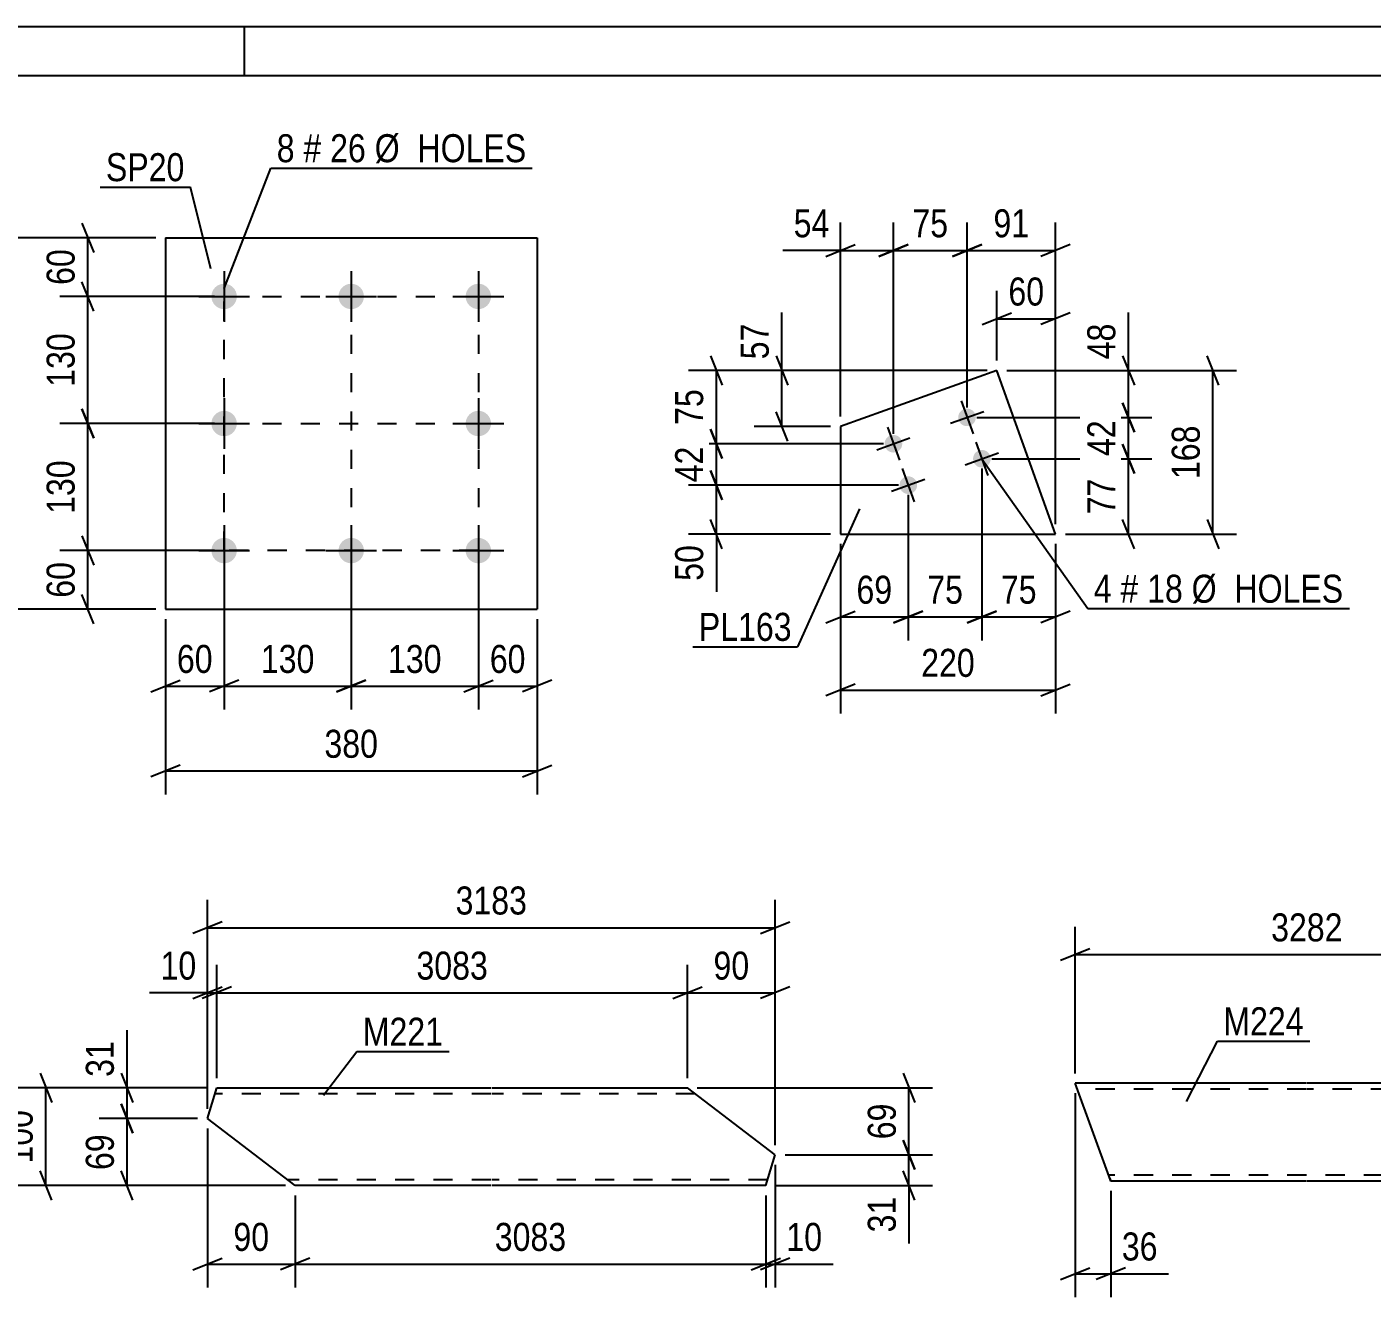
# Model space of a CAD drawing. Header units: millimetres. Extents: x 0 to 420, y 0 to 297.
# Drawn here: x 187.8 to 325.3, y 167.1 to 297 of the extents above; entities that cross this region are included whole.
import ezdxf

# ---------------------------------------------------------------- set-up
doc = ezdxf.new("R2010")
doc.units = ezdxf.units.MM
doc.linetypes.add('DXK_LINE_DOT2', pattern=[3.9198, 1.9599, -1.9599])
doc.styles.add('Arial Narrow', font='ARIALN.TTF', dxfattribs={"height": 0.2})

# ---------------------------------------------------------------- blocks, each defined once
blk = doc.blocks.new('Unknown-122570729-1133')
at = {"color": 5, "linetype": 'Continuous'}
for p, q in [((420, 297), (0, 297)), ((210, 292), (210, 297)), ((415, 292), (5, 292))]:
    blk.add_line(p, q, dxfattribs=at)
blk = doc.blocks.new('Part-122570729-15134 - 15133')
at = {"color": 2, "linetype": 'Continuous'}
for p, q in [((206.21, 185.33), (207.19, 188.48)), ((207.19, 188.48), (235.2, 188.48)), ((235.3, 188.48), (255.3, 188.48)), ((264.29, 181.62), (255.3, 188.48)), ((215.2, 178.48), (206.21, 185.33)), ((263.31, 178.48), (264.29, 181.62)), ((235.2, 178.48), (215.2, 178.48)), ((263.31, 178.48), (235.3, 178.48))]:
    blk.add_line(p, q, dxfattribs=at)
at = {"color": 7, "linetype": 'DXK_LINE_DOT2'}
for p, q in [((235.2, 187.88), (207, 187.88)), ((256.09, 187.88), (235.3, 187.88)), ((235.2, 179.08), (214.41, 179.08)), ((263.5, 179.08), (235.3, 179.08))]:
    blk.add_line(p, q, dxfattribs=at)
blk = doc.blocks.new('Part-122570729-15142 - 15141')
at = {"color": 2, "linetype": 'Continuous'}
for p, q in [((318.6, 188.94), (294.96, 188.94)), ((298.57, 179.03), (294.96, 188.94)), ((338.7, 188.94), (318.7, 188.94)), ((341.91, 180.14), (338.7, 188.94)), ((298.6, 178.94), (298.57, 179.03)), ((318.6, 178.94), (298.6, 178.94)), ((342.34, 178.94), (318.7, 178.94)), ((342.34, 178.94), (341.91, 180.14))]:
    blk.add_line(p, q, dxfattribs=at)
at = {"color": 7, "linetype": 'DXK_LINE_DOT2'}
for p, q in [((318.6, 188.34), (295.18, 188.34)), ((338.92, 188.34), (318.7, 188.34)), ((318.6, 179.54), (298.39, 179.54)), ((298.48, 179.29), (298.6, 178.94)), ((342.13, 179.54), (318.7, 179.54)), ((342.31, 179.03), (342.22, 179.29)), ((342.34, 178.94), (342.31, 179.03))]:
    blk.add_line(p, q, dxfattribs=at)
blk = doc.blocks.new('Part-122570729-11695 - 11694')
at = {"color": 2, "linetype": 'Continuous'}
for p, q in [((201.92, 275.43), (201.92, 237.43)), ((201.92, 275.43), (239.92, 275.43)), ((239.92, 275.43), (239.92, 237.43)), ((201.92, 237.43), (239.92, 237.43))]:
    blk.add_line(p, q, dxfattribs=at)
blk = doc.blocks.new('Bolt-122570729-11696 - 11694')
at = {"linetype": 'Continuous'}
for points in [[(207.92, 270.73, -1), (207.92, 268.13, -1)], [(220.92, 270.73, -1), (220.92, 268.13, -1)], [(233.92, 270.73, -1), (233.92, 268.13, -1)], [(207.92, 257.73, -1), (207.92, 255.13, -1)], [(233.92, 257.73, -1), (233.92, 255.13, -1)], [(207.92, 244.73, -1), (207.92, 242.13, -1)], [(220.92, 244.73, -1), (220.92, 242.13, -1)], [(233.92, 244.73, -1), (233.92, 242.13, -1)]]:
    blk.add_hatch(color=1, dxfattribs=at).paths.add_polyline_path(points)
at = {"color": 1, "linetype": 'Continuous'}
for p, q in [((207.92, 272.03), (207.92, 266.83)), ((220.92, 272.03), (220.92, 266.83)), ((233.92, 272.03), (233.92, 266.83)), ((205.32, 269.43), (210.52, 269.43)), ((218.32, 269.43), (223.52, 269.43)), ((231.32, 269.43), (236.52, 269.43)), ((207.92, 259.03), (207.92, 253.83)), ((233.92, 259.03), (233.92, 253.83)), ((205.32, 256.43), (210.52, 256.43)), ((231.32, 256.43), (236.52, 256.43)), ((207.92, 246.03), (207.92, 240.83)), ((220.92, 246.03), (220.92, 240.83)), ((233.92, 246.03), (233.92, 240.83)), ((205.32, 243.43), (210.52, 243.43)), ((218.32, 243.43), (223.52, 243.43)), ((231.32, 243.43), (236.52, 243.43))]:
    blk.add_line(p, q, dxfattribs=at)
blk = doc.blocks.new('Part-122570729-11910 - 11909')
at = {"color": 2, "linetype": 'Continuous'}
for p, q in [((286.96, 261.87), (270.95, 256.14)), ((292.96, 245.12), (286.96, 261.87)), ((270.95, 256.14), (270.95, 245.12)), ((270.95, 245.12), (292.96, 245.12))]:
    blk.add_line(p, q, dxfattribs=at)
blk = doc.blocks.new('Bolt-122570729-11911 - 11909')
at = {"linetype": 'Continuous'}
for points in [[(284.75, 257.36, -1), (283.05, 256.76, -1)], [(277.22, 254.67, -1), (275.52, 254.06, -1)], [(286.27, 253.13, -1), (284.57, 252.52, -1)], [(278.74, 250.43, -1), (277.04, 249.82, -1)]]:
    blk.add_hatch(color=1, dxfattribs=at).paths.add_polyline_path(points)
at = {"color": 1, "linetype": 'Continuous'}
for p, q in [((283.29, 258.75), (284.51, 255.37)), ((282.21, 256.45), (285.6, 257.67)), ((275.76, 256.06), (276.98, 252.67)), ((274.68, 253.75), (278.06, 254.97)), ((284.81, 254.52), (286.03, 251.13)), ((283.72, 252.22), (287.11, 253.43)), ((277.28, 251.82), (278.5, 248.43)), ((276.19, 249.52), (279.58, 250.73))]:
    blk.add_line(p, q, dxfattribs=at)
blk = doc.blocks.new('Rectangle-122570729-14884 - 11694')
at = {"color": 1, "linetype": 'DXK_LINE_DOT2'}
blk.add_lwpolyline([(207.92, 269.43), (233.92, 269.43), (233.92, 243.43), (207.92, 243.43), (207.92, 269.43)], close=True, dxfattribs=at)
blk = doc.blocks.new('Line-122570729-14894 - 11694')
at = {"color": 1, "linetype": 'DXK_LINE_DOT2'}
blk.add_line((220.92, 269.43), (220.92, 243.43), dxfattribs=at)
blk = doc.blocks.new('Line-122570729-14901 - 11694')
at = {"color": 1, "linetype": 'DXK_LINE_DOT2'}
blk.add_line((207.92, 256.43), (233.92, 256.43), dxfattribs=at)
blk = doc.blocks.new('StraightDimension-122570729-15150 - 15133')
at = {"color": 7, "linetype": 'Continuous'}
for p, q in [((206.21, 186.33), (206.21, 201.05)), ((207.19, 189.48), (207.19, 201.05)), ((206.21, 198.2), (200.3, 198.2)), ((206.21, 198.2), (200.3, 198.2)), ((204.71, 197.6), (207.71, 198.8)), ((208.69, 198.8), (205.69, 197.6)), ((206.21, 198.2), (207.19, 198.2))]:
    blk.add_line(p, q, dxfattribs=at)
at = {"color": 0}
blk.add_wipeout([(205.68, 198.95), (205.68, 203.15), (200.82, 203.15), (200.82, 198.95)], dxfattribs=at)
at = {"color": 3, "style": 'Arial Narrow'}
blk.add_text('10', height=2.863, dxfattribs=at).set_placement((201.42, 199.55))
blk = doc.blocks.new('StraightDimension-122570729-15148 - 15133')
at = {"color": 7, "linetype": 'Continuous'}
for p, q in [((255.3, 189.48), (255.3, 201.05)), ((264.29, 182.62), (264.29, 201.05)), ((253.8, 197.6), (256.8, 198.8)), ((255.3, 198.2), (264.29, 198.2)), ((265.79, 198.8), (262.79, 197.6))]:
    blk.add_line(p, q, dxfattribs=at)
at = {"color": 0}
blk.add_wipeout([(262.23, 198.95), (262.23, 203.15), (257.37, 203.15), (257.37, 198.95)], dxfattribs=at)
at = {"color": 3, "style": 'Arial Narrow'}
blk.add_text('90', height=2.863, dxfattribs=at).set_placement((257.97, 199.55))
blk = doc.blocks.new('StraightDimension-122570729-15229 - 15133')
at = {"color": 7, "linetype": 'Continuous'}
for p, q in [((206.21, 186.33), (206.21, 207.71)), ((264.29, 182.62), (264.29, 207.71)), ((207.71, 205.46), (204.71, 204.26)), ((262.79, 204.26), (265.79, 205.46)), ((206.21, 204.86), (264.29, 204.86))]:
    blk.add_line(p, q, dxfattribs=at)
at = {"color": 0}
blk.add_wipeout([(239.51, 205.61), (239.51, 209.81), (230.99, 209.81), (230.99, 205.61)], dxfattribs=at)
at = {"color": 3, "style": 'Arial Narrow'}
blk.add_text('3183', height=2.863, dxfattribs=at).set_placement((231.59, 206.21))
blk = doc.blocks.new('StraightDimension-122570729-15149 - 15133')
at = {"color": 7, "linetype": 'Continuous'}
for p, q in [((207.19, 189.48), (207.19, 201.05)), ((255.3, 189.48), (255.3, 201.05)), ((208.69, 198.8), (205.69, 197.6)), ((207.19, 198.2), (255.3, 198.2)), ((253.8, 197.6), (256.8, 198.8))]:
    blk.add_line(p, q, dxfattribs=at)
at = {"color": 0}
blk.add_wipeout([(235.5, 198.95), (235.5, 203.15), (226.99, 203.15), (226.99, 198.95)], dxfattribs=at)
at = {"color": 3, "style": 'Arial Narrow'}
blk.add_text('3083', height=2.863, dxfattribs=at).set_placement((227.59, 199.55))
blk = doc.blocks.new('StraightDimension-122570729-15258 - 15133')
at = {"color": 7, "linetype": 'Continuous'}
for p, q in [((264.29, 180.62), (264.29, 168.05)), ((263.31, 177.48), (263.31, 168.05)), ((261.81, 169.85), (264.81, 171.05)), ((265.79, 171.05), (262.79, 169.85)), ((263.31, 170.45), (264.29, 170.45)), ((264.29, 170.45), (270.2, 170.45)), ((264.29, 170.45), (270.2, 170.45))]:
    blk.add_line(p, q, dxfattribs=at)
at = {"color": 0}
blk.add_wipeout([(269.68, 171.2), (269.68, 175.4), (264.82, 175.4), (264.82, 171.2)], dxfattribs=at)
at = {"color": 3, "style": 'Arial Narrow'}
blk.add_text('10', height=2.863, dxfattribs=at).set_placement((265.42, 171.8))
blk = doc.blocks.new('StraightDimension-122570729-15259 - 15133')
at = {"color": 7, "linetype": 'Continuous'}
for p, q in [((215.2, 177.48), (215.2, 168.05)), ((263.31, 177.48), (263.31, 168.05)), ((216.7, 171.05), (213.7, 169.85)), ((261.81, 169.85), (264.81, 171.05)), ((215.2, 170.45), (263.31, 170.45))]:
    blk.add_line(p, q, dxfattribs=at)
at = {"color": 0}
blk.add_wipeout([(243.51, 171.2), (243.51, 175.4), (235, 175.4), (235, 171.2)], dxfattribs=at)
at = {"color": 3, "style": 'Arial Narrow'}
blk.add_text('3083', height=2.863, dxfattribs=at).set_placement((235.6, 171.8))
blk = doc.blocks.new('StraightDimension-122570729-15260 - 15133')
at = {"color": 7, "linetype": 'Continuous'}
for p, q in [((206.21, 184.33), (206.21, 168.05)), ((215.2, 177.48), (215.2, 168.05)), ((204.71, 169.85), (207.71, 171.05)), ((216.7, 171.05), (213.7, 169.85)), ((206.21, 170.45), (215.2, 170.45))]:
    blk.add_line(p, q, dxfattribs=at)
at = {"color": 0}
blk.add_wipeout([(213.13, 171.2), (213.13, 175.4), (208.27, 175.4), (208.27, 171.2)], dxfattribs=at)
at = {"color": 3, "style": 'Arial Narrow'}
blk.add_text('90', height=2.863, dxfattribs=at).set_placement((208.87, 171.8))
blk = doc.blocks.new('StraightDimension-122570729-15337 - 15133')
at = {"color": 7, "linetype": 'Continuous'}
for p, q in [((197.99, 188.48), (197.99, 194.38)), ((197.99, 188.48), (197.99, 194.38)), ((197.39, 189.98), (198.59, 186.98)), ((206.19, 188.48), (195.14, 188.48)), ((197.99, 185.33), (197.99, 188.48)), ((198.59, 183.83), (197.39, 186.83)), ((205.21, 185.33), (195.14, 185.33))]:
    blk.add_line(p, q, dxfattribs=at)
at = {"color": 0}
blk.add_wipeout([(197.24, 193.86), (193.04, 193.86), (193.04, 189), (197.24, 189)], dxfattribs=at)
at = {"color": 3, "style": 'Arial Narrow'}
blk.add_text('31', height=2.863, rotation=90.0002, dxfattribs=at).set_placement((196.64, 189.6))
blk = doc.blocks.new('StraightDimension-122570729-15419 - 15133')
at = {"color": 7, "linetype": 'Continuous'}
for p, q in [((277.36, 183.12), (278.56, 180.12)), ((265.29, 181.62), (280.36, 181.62)), ((277.96, 178.48), (277.96, 181.62)), ((278.56, 176.98), (277.36, 179.98)), ((264.31, 178.48), (280.36, 178.48)), ((277.96, 178.48), (277.96, 172.57)), ((277.96, 178.48), (277.96, 172.57))]:
    blk.add_line(p, q, dxfattribs=at)
at = {"color": 0}
blk.add_wipeout([(277.21, 177.95), (273.01, 177.95), (273.01, 173.09), (277.21, 173.09)], dxfattribs=at)
at = {"color": 3, "style": 'Arial Narrow'}
blk.add_text('31', height=2.863, rotation=90.0002, dxfattribs=at).set_placement((276.61, 173.69))
blk = doc.blocks.new('StraightDimension-122570729-15338 - 15133')
at = {"color": 7, "linetype": 'Continuous'}
for p, q in [((197.39, 186.83), (198.59, 183.83)), ((205.21, 185.33), (195.14, 185.33)), ((197.99, 178.48), (197.99, 185.33)), ((198.59, 176.98), (197.39, 179.98)), ((214.2, 178.48), (195.14, 178.48))]:
    blk.add_line(p, q, dxfattribs=at)
at = {"color": 0}
blk.add_wipeout([(197.24, 184.33), (193.04, 184.33), (193.04, 179.47), (197.24, 179.47)], dxfattribs=at)
at = {"color": 3, "style": 'Arial Narrow'}
blk.add_text('69', height=2.863, rotation=90.0002, dxfattribs=at).set_placement((196.64, 180.07))
blk = doc.blocks.new('StraightDimension-122570729-15386 - 15133')
at = {"color": 7, "linetype": 'Continuous'}
for p, q in [((189.09, 189.98), (190.29, 186.98)), ((206.19, 188.48), (186.84, 188.48)), ((189.69, 178.48), (189.69, 188.48)), ((190.29, 176.98), (189.09, 179.98)), ((214.2, 178.48), (186.84, 178.48))]:
    blk.add_line(p, q, dxfattribs=at)
at = {"color": 0}
blk.add_wipeout([(188.94, 186.82), (184.74, 186.82), (184.74, 180.13), (188.94, 180.13)], dxfattribs=at)
at = {"color": 3, "style": 'Arial Narrow'}
blk.add_text('100', height=2.863, rotation=90.0002, dxfattribs=at).set_placement((188.34, 180.73))
blk = doc.blocks.new('StraightDimension-122570729-15418 - 15133')
at = {"color": 7, "linetype": 'Continuous'}
for p, q in [((277.36, 189.98), (278.56, 186.98)), ((256.3, 188.48), (280.36, 188.48)), ((277.96, 181.62), (277.96, 188.48)), ((278.56, 180.12), (277.36, 183.12)), ((265.29, 181.62), (280.36, 181.62))]:
    blk.add_line(p, q, dxfattribs=at)
at = {"color": 0}
blk.add_wipeout([(277.21, 187.48), (273.01, 187.48), (273.01, 182.62), (277.21, 182.62)], dxfattribs=at)
at = {"color": 3, "style": 'Arial Narrow'}
blk.add_text('69', height=2.863, rotation=90.0002, dxfattribs=at).set_placement((276.61, 183.22))
blk = doc.blocks.new('StraightDimension-122570729-15511 - 15141')
at = {"color": 7, "linetype": 'Continuous'}
for p, q in [((294.96, 189.94), (294.96, 204.96)), ((342.34, 179.94), (342.34, 204.96)), ((296.46, 202.71), (293.46, 201.51)), ((340.84, 201.51), (343.84, 202.71)), ((294.96, 202.11), (342.34, 202.11))]:
    blk.add_line(p, q, dxfattribs=at)
at = {"color": 0}
blk.add_wipeout([(322.91, 202.86), (322.91, 207.06), (314.4, 207.06), (314.4, 202.86)], dxfattribs=at)
at = {"color": 3, "style": 'Arial Narrow'}
blk.add_text('3282', height=2.863, dxfattribs=at).set_placement((315, 203.46))
blk = doc.blocks.new('StraightDimension-122570729-15547 - 15141')
at = {"color": 7, "linetype": 'Continuous'}
for p, q in [((294.96, 187.94), (294.96, 167.07)), ((298.6, 177.94), (298.6, 167.07)), ((293.46, 168.87), (296.46, 170.07)), ((294.96, 169.47), (298.6, 169.47)), ((300.1, 170.07), (297.1, 168.87)), ((298.6, 169.47), (304.51, 169.47)), ((298.6, 169.47), (304.51, 169.47))]:
    blk.add_line(p, q, dxfattribs=at)
at = {"color": 0}
blk.add_wipeout([(303.99, 170.22), (303.99, 174.42), (299.13, 174.42), (299.13, 170.22)], dxfattribs=at)
at = {"color": 3, "style": 'Arial Narrow'}
blk.add_text('36', height=2.863, dxfattribs=at).set_placement((299.73, 170.82))
blk = doc.blocks.new('StraightDimension-122570729-12081 - 11694')
at = {"color": 7, "linetype": 'Continuous'}
for p, q in [((220.92, 242.43), (220.92, 227.17)), ((233.92, 242.43), (233.92, 227.17)), ((222.42, 230.17), (219.42, 228.97)), ((232.42, 228.97), (235.42, 230.17)), ((220.92, 229.57), (233.92, 229.57))]:
    blk.add_line(p, q, dxfattribs=at)
at = {"color": 0}
blk.add_wipeout([(230.76, 230.32), (230.76, 234.52), (224.08, 234.52), (224.08, 230.32)], dxfattribs=at)
at = {"color": 3, "style": 'Arial Narrow'}
blk.add_text('130', height=2.863, dxfattribs=at).set_placement((224.68, 230.92))
blk = doc.blocks.new('StraightDimension-122570729-12060 - 11694')
at = {"color": 7, "linetype": 'Continuous'}
for p, q in [((193.38, 276.93), (194.58, 273.93)), ((200.92, 275.43), (191.13, 275.43)), ((193.98, 269.43), (193.98, 275.43)), ((194.58, 267.93), (193.38, 270.93)), ((206.92, 269.43), (191.13, 269.43))]:
    blk.add_line(p, q, dxfattribs=at)
at = {"color": 0}
blk.add_wipeout([(193.23, 274.86), (189.03, 274.86), (189.03, 270.01), (193.23, 270.01)], dxfattribs=at)
at = {"color": 3, "style": 'Arial Narrow'}
blk.add_text('60', height=2.863, rotation=90.0002, dxfattribs=at).set_placement((192.63, 270.61))
blk = doc.blocks.new('StraightDimension-122570729-12061 - 11694')
at = {"color": 7, "linetype": 'Continuous'}
for p, q in [((194.58, 267.93), (193.38, 270.93)), ((206.92, 269.43), (191.13, 269.43)), ((193.98, 256.43), (193.98, 269.43)), ((193.38, 257.93), (194.58, 254.93)), ((206.92, 256.43), (191.13, 256.43))]:
    blk.add_line(p, q, dxfattribs=at)
at = {"color": 0}
blk.add_wipeout([(193.23, 266.28), (189.03, 266.28), (189.03, 259.59), (193.23, 259.59)], dxfattribs=at)
at = {"color": 3, "style": 'Arial Narrow'}
blk.add_text('130', height=2.863, rotation=90.0002, dxfattribs=at).set_placement((192.63, 260.19))
blk = doc.blocks.new('StraightDimension-122570729-12062 - 11694')
at = {"color": 7, "linetype": 'Continuous'}
for p, q in [((194.58, 254.93), (193.38, 257.93)), ((206.92, 256.43), (191.13, 256.43)), ((193.98, 243.43), (193.98, 256.43)), ((193.38, 244.93), (194.58, 241.93)), ((206.92, 243.43), (191.13, 243.43))]:
    blk.add_line(p, q, dxfattribs=at)
at = {"color": 0}
blk.add_wipeout([(193.23, 253.28), (189.03, 253.28), (189.03, 246.59), (193.23, 246.59)], dxfattribs=at)
at = {"color": 3, "style": 'Arial Narrow'}
blk.add_text('130', height=2.863, rotation=90.0002, dxfattribs=at).set_placement((192.63, 247.19))
blk = doc.blocks.new('StraightDimension-122570729-12063 - 11694')
at = {"color": 7, "linetype": 'Continuous'}
for p, q in [((193.38, 244.93), (194.58, 241.93)), ((206.92, 243.43), (191.13, 243.43)), ((193.98, 237.43), (193.98, 243.43)), ((194.58, 235.93), (193.38, 238.93)), ((200.92, 237.43), (191.13, 237.43))]:
    blk.add_line(p, q, dxfattribs=at)
at = {"color": 0}
blk.add_wipeout([(193.23, 242.86), (189.03, 242.86), (189.03, 238.01), (193.23, 238.01)], dxfattribs=at)
at = {"color": 3, "style": 'Arial Narrow'}
blk.add_text('60', height=2.863, rotation=90.0002, dxfattribs=at).set_placement((192.63, 238.61))
blk = doc.blocks.new('StraightDimension-122570729-12076 - 11694')
at = {"color": 7, "linetype": 'Continuous'}
for p, q in [((185.84, 273.93), (184.64, 276.93)), ((200.92, 275.43), (182.39, 275.43)), ((185.24, 237.43), (185.24, 275.43)), ((184.64, 238.93), (185.84, 235.93)), ((200.92, 237.43), (182.39, 237.43))]:
    blk.add_line(p, q, dxfattribs=at)
at = {"color": 0}
blk.add_wipeout([(184.49, 259.78), (180.29, 259.78), (180.29, 253.09), (184.49, 253.09)], dxfattribs=at)
at = {"color": 3, "style": 'Arial Narrow'}
blk.add_text('380', height=2.863, rotation=90.0002, dxfattribs=at).set_placement((183.89, 253.69))
blk = doc.blocks.new('StraightDimension-122570729-12080 - 11694')
at = {"color": 7, "linetype": 'Continuous'}
for p, q in [((233.92, 242.43), (233.92, 227.17)), ((239.92, 236.43), (239.92, 227.17)), ((232.42, 228.97), (235.42, 230.17)), ((241.42, 230.17), (238.42, 228.97)), ((233.92, 229.57), (239.92, 229.57))]:
    blk.add_line(p, q, dxfattribs=at)
at = {"color": 0}
blk.add_wipeout([(239.35, 230.32), (239.35, 234.52), (234.49, 234.52), (234.49, 230.32)], dxfattribs=at)
at = {"color": 3, "style": 'Arial Narrow'}
blk.add_text('60', height=2.863, dxfattribs=at).set_placement((235.09, 230.92))
blk = doc.blocks.new('StraightDimension-122570729-12082 - 11694')
at = {"color": 7, "linetype": 'Continuous'}
for p, q in [((207.92, 242.43), (207.92, 227.17)), ((220.92, 242.43), (220.92, 227.17)), ((209.42, 230.17), (206.42, 228.97)), ((219.42, 228.97), (222.42, 230.17)), ((207.92, 229.57), (220.92, 229.57))]:
    blk.add_line(p, q, dxfattribs=at)
at = {"color": 0}
blk.add_wipeout([(217.76, 230.32), (217.76, 234.52), (211.08, 234.52), (211.08, 230.32)], dxfattribs=at)
at = {"color": 3, "style": 'Arial Narrow'}
blk.add_text('130', height=2.863, dxfattribs=at).set_placement((211.68, 230.92))
blk = doc.blocks.new('StraightDimension-122570729-12083 - 11694')
at = {"color": 7, "linetype": 'Continuous'}
for p, q in [((207.92, 242.43), (207.92, 227.17)), ((201.92, 236.43), (201.92, 227.17)), ((200.42, 228.97), (203.42, 230.17)), ((209.42, 230.17), (206.42, 228.97)), ((201.92, 229.57), (207.92, 229.57))]:
    blk.add_line(p, q, dxfattribs=at)
at = {"color": 0}
blk.add_wipeout([(207.35, 230.32), (207.35, 234.52), (202.49, 234.52), (202.49, 230.32)], dxfattribs=at)
at = {"color": 3, "style": 'Arial Narrow'}
blk.add_text('60', height=2.863, dxfattribs=at).set_placement((203.09, 230.92))
blk = doc.blocks.new('StraightDimension-122570729-12096 - 11694')
at = {"color": 7, "linetype": 'Continuous'}
for p, q in [((201.92, 236.43), (201.92, 218.49)), ((239.92, 236.43), (239.92, 218.49)), ((203.42, 221.49), (200.42, 220.29)), ((201.92, 220.89), (239.92, 220.89)), ((238.42, 220.29), (241.42, 221.49))]:
    blk.add_line(p, q, dxfattribs=at)
at = {"color": 0}
blk.add_wipeout([(224.26, 221.64), (224.26, 225.84), (217.58, 225.84), (217.58, 221.64)], dxfattribs=at)
at = {"color": 3, "style": 'Arial Narrow'}
blk.add_text('380', height=2.863, dxfattribs=at).set_placement((218.18, 222.24))
blk = doc.blocks.new('StraightDimension-122570729-12434 - 11909')
at = {"color": 7, "linetype": 'Continuous'}
for p, q in [((309.65, 260.37), (308.45, 263.37)), ((287.96, 261.87), (311.45, 261.87)), ((309.05, 245.12), (309.05, 261.87)), ((308.45, 246.62), (309.65, 243.62)), ((293.96, 245.12), (311.45, 245.12))]:
    blk.add_line(p, q, dxfattribs=at)
at = {"color": 0}
blk.add_wipeout([(308.3, 256.84), (304.1, 256.84), (304.1, 250.15), (308.3, 250.15)], dxfattribs=at)
at = {"color": 3, "style": 'Arial Narrow'}
blk.add_text('168', height=2.863, rotation=90.0002, dxfattribs=at).set_placement((307.7, 250.75))
blk = doc.blocks.new('StraightDimension-122570729-12424 - 11909')
at = {"color": 7, "linetype": 'Continuous'}
for p, q in [((270.95, 244.12), (270.95, 226.77)), ((292.96, 244.12), (292.96, 226.77)), ((272.45, 229.77), (269.45, 228.57)), ((291.46, 228.57), (294.46, 229.77)), ((270.95, 229.17), (292.96, 229.17))]:
    blk.add_line(p, q, dxfattribs=at)
at = {"color": 0}
blk.add_wipeout([(285.3, 229.92), (285.3, 234.12), (278.61, 234.12), (278.61, 229.92)], dxfattribs=at)
at = {"color": 3, "style": 'Arial Narrow'}
blk.add_text('220', height=2.863, dxfattribs=at).set_placement((279.21, 230.52))
blk = doc.blocks.new('StraightDimension-122570729-12440 - 11909')
at = {"color": 7, "linetype": 'Continuous'}
for p, q in [((270.95, 257.14), (270.95, 276.98)), ((276.37, 255.36), (276.37, 276.98)), ((270.95, 274.13), (265.05, 274.13)), ((270.95, 274.13), (265.05, 274.13)), ((269.45, 273.53), (272.45, 274.73)), ((270.95, 274.13), (276.37, 274.13)), ((277.87, 274.73), (274.87, 273.53))]:
    blk.add_line(p, q, dxfattribs=at)
at = {"color": 0}
blk.add_wipeout([(270.43, 274.88), (270.43, 279.08), (265.57, 279.08), (265.57, 274.88)], dxfattribs=at)
at = {"color": 3, "style": 'Arial Narrow'}
blk.add_text('54', height=2.863, dxfattribs=at).set_placement((266.17, 275.48))
blk = doc.blocks.new('StraightDimension-122570729-15027 - 11909')
at = {"color": 7, "linetype": 'Continuous'}
for p, q in [((299.81, 254.32), (301.01, 251.32)), ((286.42, 252.82), (302.81, 252.82)), ((300.41, 245.12), (300.41, 252.82)), ((301.01, 243.62), (299.81, 246.62)), ((293.96, 245.12), (302.81, 245.12))]:
    blk.add_line(p, q, dxfattribs=at)
at = {"color": 0}
blk.add_wipeout([(299.66, 251.4), (295.46, 251.4), (295.46, 246.54), (299.66, 246.54)], dxfattribs=at)
at = {"color": 3, "style": 'Arial Narrow'}
blk.add_text('77', height=2.863, rotation=90.0002, dxfattribs=at).set_placement((299.06, 247.14))
blk = doc.blocks.new('StraightDimension-122570729-12428 - 11909')
at = {"color": 7, "linetype": 'Continuous'}
for p, q in [((264.97, 261.87), (264.97, 267.78)), ((264.97, 261.87), (264.97, 267.78)), ((264.37, 263.37), (265.57, 260.37)), ((285.96, 261.87), (262.12, 261.87)), ((264.97, 256.14), (264.97, 261.87)), ((265.57, 254.64), (264.37, 257.64)), ((269.95, 256.14), (262.12, 256.14))]:
    blk.add_line(p, q, dxfattribs=at)
at = {"color": 0}
blk.add_wipeout([(264.22, 267.25), (260.02, 267.25), (260.02, 262.4), (264.22, 262.4)], dxfattribs=at)
at = {"color": 3, "style": 'Arial Narrow'}
blk.add_text('57', height=2.863, rotation=90.0002, dxfattribs=at).set_placement((263.62, 263))
blk = doc.blocks.new('StraightDimension-122570729-12420 - 11909')
at = {"color": 7, "linetype": 'Continuous'}
for p, q in [((286.96, 262.87), (286.96, 270)), ((292.96, 246.12), (292.96, 270)), ((285.46, 266.55), (288.46, 267.75)), ((286.96, 267.15), (292.96, 267.15)), ((294.46, 267.75), (291.46, 266.55))]:
    blk.add_line(p, q, dxfattribs=at)
at = {"color": 0}
blk.add_wipeout([(292.39, 267.9), (292.39, 272.1), (287.53, 272.1), (287.53, 267.9)], dxfattribs=at)
at = {"color": 3, "style": 'Arial Narrow'}
blk.add_text('60', height=2.863, dxfattribs=at).set_placement((288.13, 268.5))
blk = doc.blocks.new('StraightDimension-122570729-12438 - 11909')
at = {"color": 7, "linetype": 'Continuous'}
for p, q in [((283.9, 258.06), (283.9, 276.98)), ((292.96, 246.12), (292.96, 276.98)), ((282.4, 273.53), (285.4, 274.73)), ((283.9, 274.13), (292.96, 274.13)), ((294.46, 274.73), (291.46, 273.53))]:
    blk.add_line(p, q, dxfattribs=at)
at = {"color": 0}
blk.add_wipeout([(290.86, 274.88), (290.86, 279.08), (286, 279.08), (286, 274.88)], dxfattribs=at)
at = {"color": 3, "style": 'Arial Narrow'}
blk.add_text('91', height=2.863, dxfattribs=at).set_placement((286.6, 275.48))
blk = doc.blocks.new('StraightDimension-122570729-15025 - 11909')
at = {"color": 7, "linetype": 'Continuous'}
for p, q in [((300.41, 261.87), (300.41, 267.78)), ((300.41, 261.87), (300.41, 267.78)), ((299.81, 263.37), (301.01, 260.37)), ((287.96, 261.87), (302.81, 261.87)), ((300.41, 257.06), (300.41, 261.87)), ((301.01, 255.56), (299.81, 258.56)), ((284.9, 257.06), (302.81, 257.06))]:
    blk.add_line(p, q, dxfattribs=at)
at = {"color": 0}
blk.add_wipeout([(299.66, 267.25), (295.46, 267.25), (295.46, 262.4), (299.66, 262.4)], dxfattribs=at)
at = {"color": 3, "style": 'Arial Narrow'}
blk.add_text('48', height=2.863, rotation=90.0002, dxfattribs=at).set_placement((299.06, 263))
blk = doc.blocks.new('StraightDimension-122570729-12439 - 11909')
at = {"color": 7, "linetype": 'Continuous'}
for p, q in [((276.37, 255.36), (276.37, 276.98)), ((283.9, 258.06), (283.9, 276.98)), ((274.87, 273.53), (277.87, 274.73)), ((276.37, 274.13), (283.9, 274.13)), ((285.4, 274.73), (282.4, 273.53))]:
    blk.add_line(p, q, dxfattribs=at)
at = {"color": 0}
blk.add_wipeout([(282.56, 274.88), (282.56, 279.08), (277.71, 279.08), (277.71, 274.88)], dxfattribs=at)
at = {"color": 3, "style": 'Arial Narrow'}
blk.add_text('75', height=2.863, dxfattribs=at).set_placement((278.31, 275.48))
blk = doc.blocks.new('StraightDimension-122570729-12458 - 11909')
at = {"color": 7, "linetype": 'Continuous'}
for p, q in [((257.66, 263.37), (258.86, 260.37)), ((285.96, 261.87), (255.41, 261.87)), ((258.26, 254.36), (258.26, 261.87)), ((258.86, 252.86), (257.66, 255.86)), ((275.37, 254.36), (255.41, 254.36))]:
    blk.add_line(p, q, dxfattribs=at)
at = {"color": 0}
blk.add_wipeout([(257.51, 260.55), (253.31, 260.55), (253.31, 255.69), (257.51, 255.69)], dxfattribs=at)
at = {"color": 3, "style": 'Arial Narrow'}
blk.add_text('75', height=2.863, rotation=90.0002, dxfattribs=at).set_placement((256.91, 256.29))
blk = doc.blocks.new('StraightDimension-122570729-12459 - 11909')
at = {"color": 7, "linetype": 'Continuous'}
for p, q in [((257.66, 255.86), (258.86, 252.86)), ((275.37, 254.36), (255.41, 254.36)), ((258.26, 250.13), (258.26, 254.36)), ((258.86, 248.63), (257.66, 251.63)), ((276.89, 250.13), (255.41, 250.13))]:
    blk.add_line(p, q, dxfattribs=at)
at = {"color": 0}
blk.add_wipeout([(257.51, 254.67), (253.31, 254.67), (253.31, 249.82), (257.51, 249.82)], dxfattribs=at)
at = {"color": 3, "style": 'Arial Narrow'}
blk.add_text('42', height=2.863, rotation=90.0002, dxfattribs=at).set_placement((256.91, 250.42))
blk = doc.blocks.new('StraightDimension-122570729-12460 - 11909')
at = {"color": 7, "linetype": 'Continuous'}
for p, q in [((257.66, 251.63), (258.86, 248.63)), ((276.89, 250.13), (255.41, 250.13)), ((258.26, 245.12), (258.26, 250.13)), ((258.86, 243.62), (257.66, 246.62)), ((269.95, 245.12), (255.41, 245.12)), ((258.26, 245.12), (258.26, 239.21)), ((258.26, 245.12), (258.26, 239.21))]:
    blk.add_line(p, q, dxfattribs=at)
at = {"color": 0}
blk.add_wipeout([(257.51, 244.6), (253.31, 244.6), (253.31, 239.74), (257.51, 239.74)], dxfattribs=at)
at = {"color": 3, "style": 'Arial Narrow'}
blk.add_text('50', height=2.863, rotation=90.0002, dxfattribs=at).set_placement((256.91, 240.34))
blk = doc.blocks.new('StraightDimension-122570729-15026 - 11909')
at = {"color": 7, "linetype": 'Continuous'}
for p, q in [((299.81, 258.56), (301.01, 255.56)), ((284.9, 257.06), (302.81, 257.06)), ((300.41, 252.82), (300.41, 257.06)), ((301.01, 251.32), (299.81, 254.32)), ((286.42, 252.82), (302.81, 252.82))]:
    blk.add_line(p, q, dxfattribs=at)
at = {"color": 0}
blk.add_wipeout([(299.66, 257.37), (295.46, 257.37), (295.46, 252.51), (299.66, 252.51)], dxfattribs=at)
at = {"color": 3, "style": 'Arial Narrow'}
blk.add_text('42', height=2.863, rotation=90.0002, dxfattribs=at).set_placement((299.06, 253.11))
blk = doc.blocks.new('StraightDimension-122570729-15052 - 11909')
at = {"color": 7, "linetype": 'Continuous'}
for p, q in [((285.42, 251.82), (285.42, 234.25)), ((292.96, 244.12), (292.96, 234.25)), ((283.92, 236.05), (286.92, 237.25)), ((285.42, 236.65), (292.96, 236.65)), ((294.46, 237.25), (291.46, 236.05))]:
    blk.add_line(p, q, dxfattribs=at)
at = {"color": 0}
blk.add_wipeout([(291.62, 237.4), (291.62, 241.6), (286.76, 241.6), (286.76, 237.4)], dxfattribs=at)
at = {"color": 3, "style": 'Arial Narrow'}
blk.add_text('75', height=2.863, dxfattribs=at).set_placement((287.36, 238))
blk = doc.blocks.new('StraightDimension-122570729-15053 - 11909')
at = {"color": 7, "linetype": 'Continuous'}
for p, q in [((285.42, 251.82), (285.42, 234.25)), ((277.89, 249.13), (277.89, 234.25)), ((276.39, 236.05), (279.39, 237.25)), ((277.89, 236.65), (285.42, 236.65)), ((286.92, 237.25), (283.92, 236.05))]:
    blk.add_line(p, q, dxfattribs=at)
at = {"color": 0}
blk.add_wipeout([(284.08, 237.4), (284.08, 241.6), (279.23, 241.6), (279.23, 237.4)], dxfattribs=at)
at = {"color": 3, "style": 'Arial Narrow'}
blk.add_text('75', height=2.863, dxfattribs=at).set_placement((279.83, 238))
blk = doc.blocks.new('StraightDimension-122570729-15054 - 11909')
at = {"color": 7, "linetype": 'Continuous'}
for p, q in [((277.89, 249.13), (277.89, 234.25)), ((270.95, 244.12), (270.95, 234.25)), ((269.45, 236.05), (272.45, 237.25)), ((270.95, 236.65), (277.89, 236.65)), ((279.39, 237.25), (276.39, 236.05))]:
    blk.add_line(p, q, dxfattribs=at)
at = {"color": 0}
blk.add_wipeout([(276.85, 237.4), (276.85, 241.6), (271.99, 241.6), (271.99, 237.4)], dxfattribs=at)
at = {"color": 3, "style": 'Arial Narrow'}
blk.add_text('69', height=2.863, dxfattribs=at).set_placement((272.59, 238))
blk = doc.blocks.new('Mark-122570729-15502 - 15133')
at = {"color": 0}
blk.add_wipeout([(230.32, 192.79), (230.32, 195.79), (222.1, 195.79), (222.1, 192.79)], dxfattribs=at)
blk.add_wipeout([(230.32, 192.79), (230.32, 195.79), (222.1, 195.79), (222.1, 192.79)], dxfattribs=at)
at = {"color": 30, "linetype": 'Continuous'}
for p, q in [((218.1, 187.74), (221.5, 192.19)), ((221.5, 192.19), (230.92, 192.19))]:
    blk.add_line(p, q, dxfattribs=at)
at = {"color": 3, "style": 'Arial Narrow'}
blk.add_text('M221', height=2.863, dxfattribs=at).set_placement((222.1, 192.79))
blk = doc.blocks.new('Mark-122570729-15564 - 15141')
at = {"color": 0}
blk.add_wipeout([(318.34, 193.86), (318.34, 196.86), (310.11, 196.86), (310.11, 193.86)], dxfattribs=at)
blk.add_wipeout([(318.34, 193.86), (318.34, 196.86), (310.11, 196.86), (310.11, 193.86)], dxfattribs=at)
at = {"color": 30, "linetype": 'Continuous'}
for p, q in [((306.34, 187.08), (309.51, 193.26)), ((309.51, 193.26), (318.94, 193.26))]:
    blk.add_line(p, q, dxfattribs=at)
at = {"color": 3, "style": 'Arial Narrow'}
blk.add_text('M224', height=2.863, dxfattribs=at).set_placement((310.11, 193.86))
blk = doc.blocks.new('Mark-122570729-12525 - 11694')
at = {"color": 0}
blk.add_wipeout([(203.87, 281.22), (203.87, 284.22), (195.83, 284.22), (195.83, 281.22)], dxfattribs=at)
blk.add_wipeout([(203.87, 281.22), (203.87, 284.22), (195.83, 284.22), (195.83, 281.22)], dxfattribs=at)
at = {"color": 30, "linetype": 'Continuous'}
for p in [(195.23, 280.62), (206.57, 272.25)]:
    blk.add_line(p, (204.47, 280.62), dxfattribs=at)
at = {"color": 3, "style": 'Arial Narrow'}
blk.add_text('SP20', height=2.863, dxfattribs=at).set_placement((195.83, 281.22))
blk = doc.blocks.new('Mark-122570729-12528 - 11694')
at = {"color": 0}
for points in [[(215.13, 283.16), (215.13, 286.16), (213.3, 286.16), (213.3, 283.16)], [(217.86, 283.16), (217.86, 286.16), (216.03, 286.16), (216.03, 283.16)], [(222.42, 283.16), (222.42, 286.16), (218.76, 286.16), (218.76, 283.16)], [(238.84, 283.16), (238.84, 286.16), (223.32, 286.16), (223.32, 283.16)]]:
    blk.add_wipeout(points, dxfattribs=at)
for points in [[(215.13, 283.16), (215.13, 286.16), (213.3, 286.16), (213.3, 283.16)], [(217.86, 283.16), (217.86, 286.16), (216.03, 286.16), (216.03, 283.16)], [(222.42, 283.16), (222.42, 286.16), (218.76, 286.16), (218.76, 283.16)], [(238.84, 283.16), (238.84, 286.16), (223.32, 286.16), (223.32, 283.16)]]:
    blk.add_wipeout(points, dxfattribs=at)
at = {"color": 7, "linetype": 'Continuous'}
for p, q in [((207.94, 270.24), (212.7, 282.56)), ((212.7, 282.56), (239.44, 282.56))]:
    blk.add_line(p, q, dxfattribs=at)
at = {"color": 3, "style": 'Arial Narrow'}
for s, height, p in [('8', 2.86, (213.3, 283.16)), ('#', 2.86, (216.03, 283.16)), ('26', 2.863, (218.76, 283.16)), ('Ø  HOLES', 2.863, (223.32, 283.16))]:
    blk.add_text(s, height=height, dxfattribs=at).set_placement(p)
blk = doc.blocks.new('Mark-122570729-15072 - 11909')
at = {"color": 0}
for points in [[(298.69, 238.1), (298.69, 241.1), (296.86, 241.1), (296.86, 238.1)], [(301.42, 238.1), (301.42, 241.1), (299.59, 241.1), (299.59, 238.1)], [(305.97, 238.1), (305.97, 241.1), (302.32, 241.1), (302.32, 238.1)], [(322.4, 238.1), (322.4, 241.1), (306.87, 241.1), (306.87, 238.1)]]:
    blk.add_wipeout(points, dxfattribs=at)
for points in [[(298.69, 238.1), (298.69, 241.1), (296.86, 241.1), (296.86, 238.1)], [(301.42, 238.1), (301.42, 241.1), (299.59, 241.1), (299.59, 238.1)], [(305.97, 238.1), (305.97, 241.1), (302.32, 241.1), (302.32, 238.1)], [(322.4, 238.1), (322.4, 241.1), (306.87, 241.1), (306.87, 238.1)]]:
    blk.add_wipeout(points, dxfattribs=at)
at = {"color": 7, "linetype": 'Continuous'}
for p, q in [((285.42, 252.82), (296.26, 237.5)), ((296.26, 237.5), (323, 237.5))]:
    blk.add_line(p, q, dxfattribs=at)
at = {"color": 3, "style": 'Arial Narrow'}
for s, height, p in [('4', 2.86, (296.86, 238.1)), ('#', 2.86, (299.59, 238.1)), ('18', 2.863, (302.32, 238.1)), ('Ø  HOLES', 2.863, (306.87, 238.1))]:
    blk.add_text(s, height=height, dxfattribs=at).set_placement(p)
blk = doc.blocks.new('Mark-122570729-12566 - 11909')
at = {"color": 0}
blk.add_wipeout([(265.97, 234.2), (265.97, 237.2), (256.47, 237.2), (256.47, 234.2)], dxfattribs=at)
blk.add_wipeout([(265.97, 234.2), (265.97, 237.2), (256.47, 237.2), (256.47, 234.2)], dxfattribs=at)
at = {"color": 30, "linetype": 'Continuous'}
for p in [(272.91, 247.7), (255.87, 233.6)]:
    blk.add_line(p, (266.57, 233.6), dxfattribs=at)
at = {"color": 3, "style": 'Arial Narrow'}
blk.add_text('PL163', height=2.863, dxfattribs=at).set_placement((256.47, 234.2))

msp = doc.modelspace()

# ---------------------------------------------------------------- block references
for name in ['Unknown-122570729-1133', 'Part-122570729-11695 - 11694', 'Bolt-122570729-11696 - 11694', 'Rectangle-122570729-14884 - 11694', 'Line-122570729-14894 - 11694', 'Part-122570729-11910 - 11909', 'Bolt-122570729-11911 - 11909', 'Line-122570729-14901 - 11694', 'Part-122570729-15142 - 15141', 'Part-122570729-15134 - 15133']:
    msp.add_blockref(name, (0, 0))

# ---------------------------------------------------------------- next in the draw order: block references
for name in ['Mark-122570729-12528 - 11694', 'StraightDimension-122570729-12440 - 11909', 'StraightDimension-122570729-12060 - 11694', 'StraightDimension-122570729-12434 - 11909', 'StraightDimension-122570729-12081 - 11694', 'StraightDimension-122570729-15511 - 15141', 'StraightDimension-122570729-15150 - 15133', 'StraightDimension-122570729-15148 - 15133', 'StraightDimension-122570729-15258 - 15133']:
    msp.add_blockref(name, (0, 0))

# ---------------------------------------------------------------- next in the draw order: block references
for name in ['StraightDimension-122570729-12061 - 11694', 'StraightDimension-122570729-12424 - 11909', 'StraightDimension-122570729-12080 - 11694', 'StraightDimension-122570729-15229 - 15133', 'Mark-122570729-15564 - 15141', 'StraightDimension-122570729-15547 - 15141', 'StraightDimension-122570729-15259 - 15133']:
    msp.add_blockref(name, (0, 0))

# ---------------------------------------------------------------- next in the draw order: block references
for name in ['StraightDimension-122570729-12062 - 11694', 'StraightDimension-122570729-15027 - 11909', 'StraightDimension-122570729-15149 - 15133', 'StraightDimension-122570729-15260 - 15133', 'StraightDimension-122570729-15419 - 15133']:
    msp.add_blockref(name, (0, 0))

# ---------------------------------------------------------------- next in the draw order: block references
for name in ['StraightDimension-122570729-12428 - 11909', 'StraightDimension-122570729-12063 - 11694', 'Mark-122570729-15502 - 15133', 'StraightDimension-122570729-15337 - 15133', 'StraightDimension-122570729-15418 - 15133']:
    msp.add_blockref(name, (0, 0))

# ---------------------------------------------------------------- next in the draw order: block references
for name in ['StraightDimension-122570729-12076 - 11694', 'StraightDimension-122570729-12420 - 11909', 'StraightDimension-122570729-12082 - 11694', 'StraightDimension-122570729-15338 - 15133']:
    msp.add_blockref(name, (0, 0))

# ---------------------------------------------------------------- next in the draw order: block references
for name in ['Mark-122570729-12525 - 11694', 'StraightDimension-122570729-12438 - 11909', 'StraightDimension-122570729-12083 - 11694', 'StraightDimension-122570729-15386 - 15133']:
    msp.add_blockref(name, (0, 0))

# ---------------------------------------------------------------- next in the draw order: block references
for name in ['StraightDimension-122570729-15025 - 11909', 'StraightDimension-122570729-12096 - 11694']:
    msp.add_blockref(name, (0, 0))

# ---------------------------------------------------------------- next in the draw order: block references
msp.add_blockref('StraightDimension-122570729-12439 - 11909', (0, 0))

# ---------------------------------------------------------------- next in the draw order: block references
msp.add_blockref('StraightDimension-122570729-12458 - 11909', (0, 0))

# ---------------------------------------------------------------- next in the draw order: block references
for name in ['StraightDimension-122570729-15026 - 11909', 'StraightDimension-122570729-12459 - 11909']:
    msp.add_blockref(name, (0, 0))

# ---------------------------------------------------------------- next in the draw order: block references
for name in ['StraightDimension-122570729-15052 - 11909', 'StraightDimension-122570729-12460 - 11909']:
    msp.add_blockref(name, (0, 0))

# ---------------------------------------------------------------- next in the draw order: block references
msp.add_blockref('StraightDimension-122570729-15053 - 11909', (0, 0))

# ---------------------------------------------------------------- next in the draw order: block references
for name in ['Mark-122570729-15072 - 11909', 'StraightDimension-122570729-15054 - 11909']:
    msp.add_blockref(name, (0, 0))

# ---------------------------------------------------------------- next in the draw order: block references
msp.add_blockref('Mark-122570729-12566 - 11909', (0, 0))

doc.saveas('drawing.dxf')
